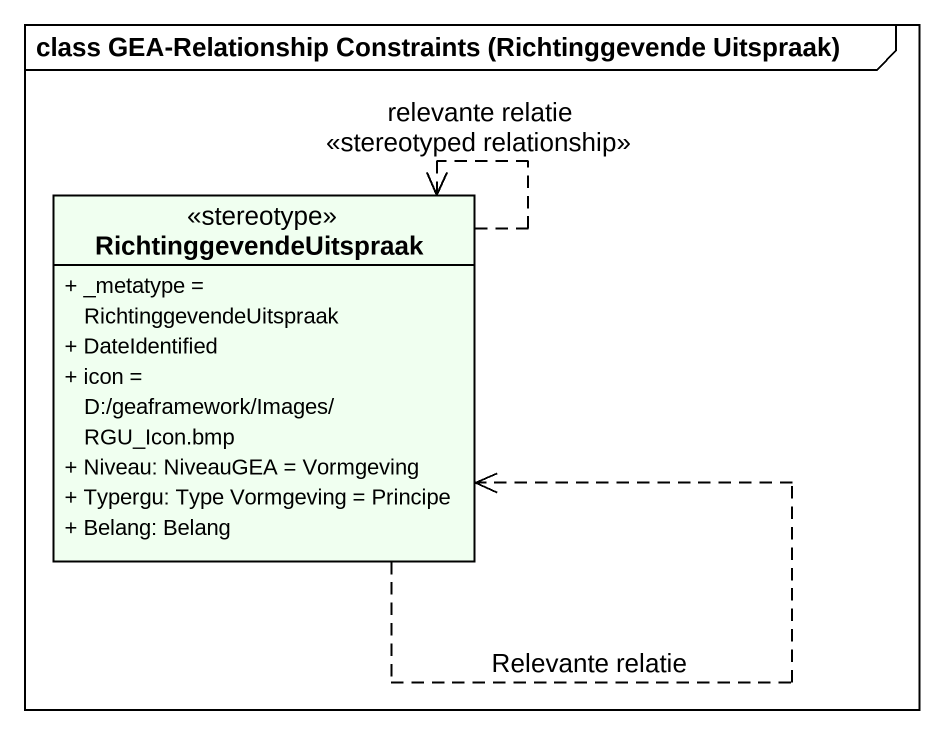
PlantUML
@startuml
mainframe class GEA-Relationship Constraints (Richtinggevende Uitspraak)
hide circle
hide empty members
skinparam classAttributeIconSize 0
class RichtinggevendeUitspraak <<stereotype>> #F0FFF0 {
  + _metatype = RichtinggevendeUitspraak
  + DateIdentified
  + icon = D:/geaframework/Images/RGU_Icon.bmp
  + Niveau: NiveauGEA = Vormgeving
  + Typergu: Type Vormgeving = Principe
  + Belang: Belang
}
RichtinggevendeUitspraak ..> RichtinggevendeUitspraak : Relevante relatie
RichtinggevendeUitspraak ..> RichtinggevendeUitspraak : relevante relatie\n<<stereotyped relationship>>
@enduml
